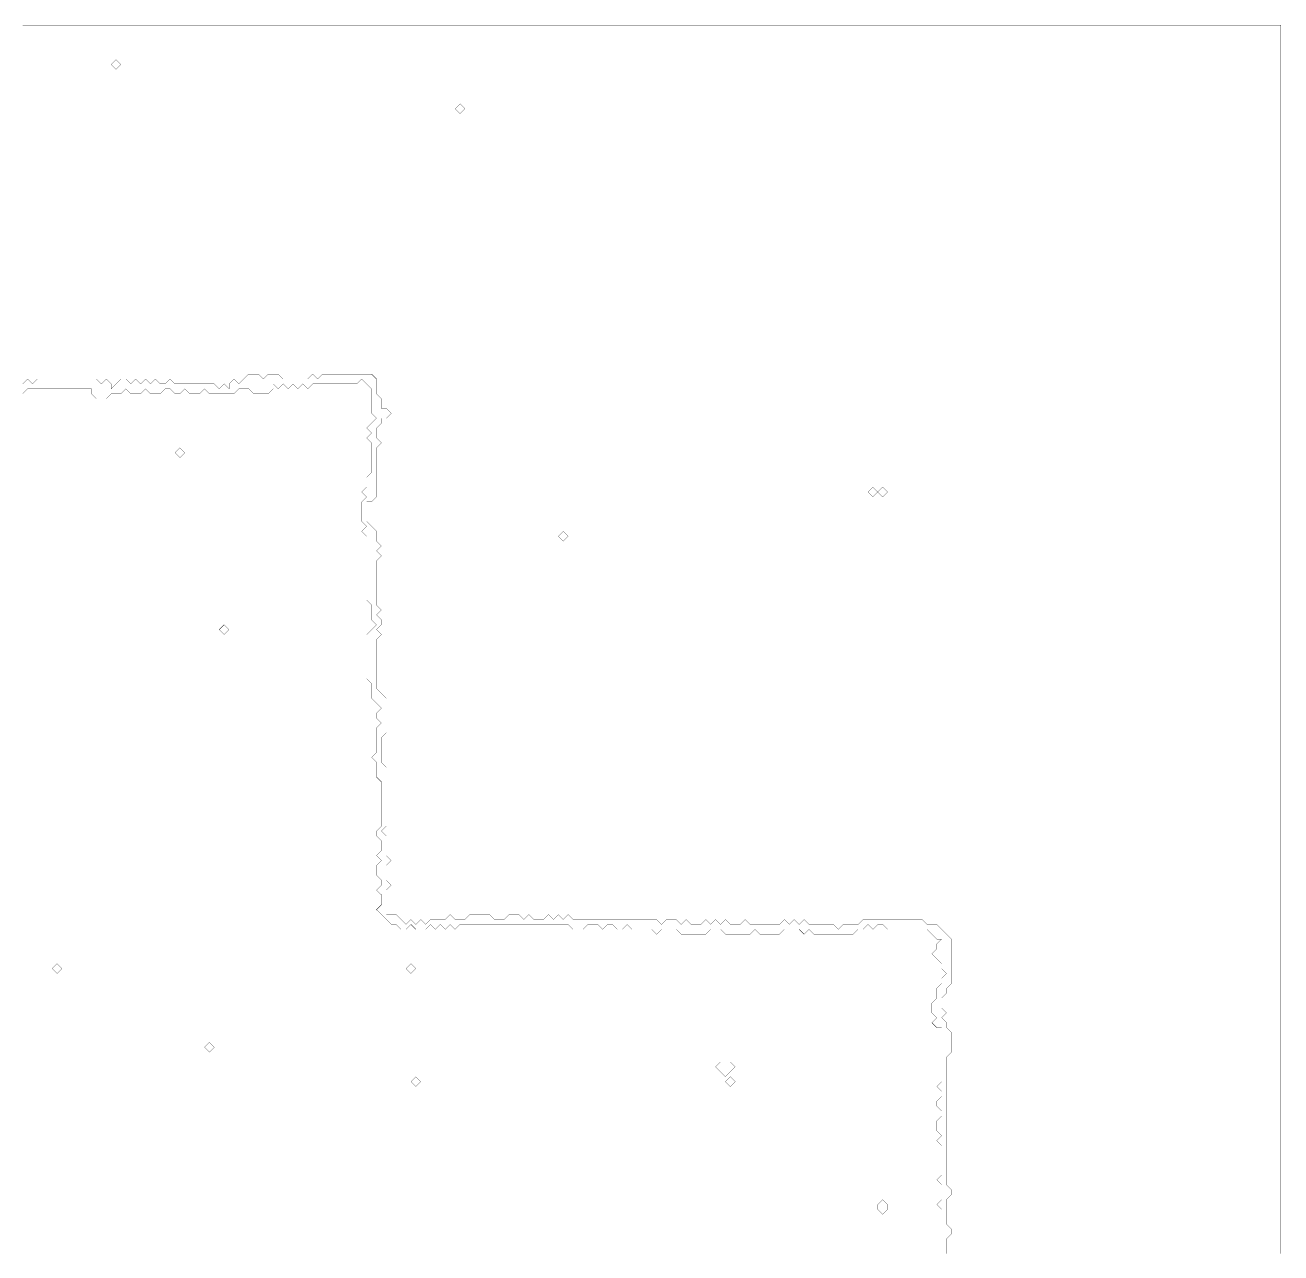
# Model space of a CAD drawing. Header units: metres. Extents: x 0 to 5142, y -5142 to 0.
# Drawn here: x 2571 to 5142, y -2514 to 0 of the extents above; entities that cross this region are included whole.
import ezdxf

# ---------------------------------------------------------------- set-up
doc = ezdxf.new("R2010")
doc.units = ezdxf.units.M
doc.layers.add('conductor', color=1, linetype='Continuous')
doc.layers.add('substrate', color=5, linetype='Continuous')

msp = doc.modelspace()

# ---------------------------------------------------------------- linework, layer by layer
at = {"layer": 'conductor', "const_width": 0.5}
msp.add_lwpolyline([(4447.625, -2515.625), (4447.625, -2505.5625), (4447.625, -2495.5), (4447.625, -2485.4375), (4447.625, -2475.375), (4447.625, -2465.3125), (4447.625, -2455.25), (4447.625, -2445.1875), (4447.625, -2435.125), (4447.625, -2425.0625), (4437.5625, -2415), (4447.625, -2404.9375), (4447.625, -2394.875), (4447.625, -2384.8125), (4447.625, -2374.75), (4437.5625, -2364.6875), (4447.625, -2354.625), (4447.625, -2344.5625), (4447.625, -2334.5), (4447.625, -2324.4375), (4447.625, -2314.375), (4447.625, -2304.3125), (4447.625, -2294.25), (4437.5625, -2284.1875), (4447.625, -2274.125), (4437.5625, -2264.0625), (4437.5625, -2254), (4437.5625, -2243.9375), (4447.625, -2233.875), (4447.625, -2223.8125), (4437.5625, -2213.75), (4437.5625, -2203.6875), (4447.625, -2193.625), (4447.625, -2183.5625), (4437.5625, -2173.5), (4447.625, -2163.4375), (4447.625, -2153.375), (4447.625, -2143.3125), (4447.625, -2133.25), (4447.625, -2123.1875), (4447.625, -2113.125), (4447.625, -2103.0625), (4447.625, -2093), (4447.625, -2082.9375), (4447.625, -2072.875), (4447.625, -2062.8125), (4447.625, -2052.75), (4437.5625, -2052.75), (4427.5, -2042.6875), (4437.5625, -2032.625), (4427.5, -2022.5625), (4427.5, -2012.5), (4427.5, -2002.4375), (4437.5625, -1992.375), (4437.5625, -1982.3125), (4437.5625, -1972.25), (4447.625, -1962.1875), (4447.625, -1952.125), (4457.6875, -1942.0625), (4447.625, -1932), (4447.625, -1921.9375), (4437.5625, -1911.875), (4427.5, -1901.8125), (4437.5625, -1891.75), (4437.5625, -1881.6875), (4447.625, -1871.625), (4437.5625, -1871.625), (4427.5, -1861.5625), (4417.4375, -1851.5), (4407.375, -1851.5), (4397.3125, -1851.5), (4387.25, -1851.5), (4377.1875, -1851.5), (4367.125, -1851.5), (4357.0625, -1851.5), (4347, -1851.5), (4336.9375, -1851.5), (4326.875, -1841.4375), (4316.8125, -1841.4375), (4306.75, -1851.5), (4296.6875, -1841.4375), (4286.625, -1851.5), (4276.5625, -1851.5), (4266.5, -1861.5625), (4256.4375, -1861.5625), (4246.375, -1861.5625), (4236.3125, -1861.5625), (4226.25, -1861.5625), (4216.1875, -1861.5625), (4206.125, -1861.5625), (4196.0625, -1861.5625), (4186, -1861.5625), (4175.9375, -1851.5), (4165.875, -1861.5625), (4155.8125, -1851.5), (4145.75, -1851.5), (4135.6875, -1851.5), (4125.625, -1851.5), (4115.5625, -1861.5625), (4105.5, -1861.5625), (4095.4375, -1861.5625), (4085.375, -1861.5625), (4075.3125, -1861.5625), (4065.25, -1851.5), (4055.1875, -1861.5625), (4045.125, -1861.5625), (4035.0625, -1861.5625), (4025, -1861.5625), (4014.9375, -1861.5625), (4004.875, -1861.5625), (3994.8125, -1851.5), (3984.75, -1851.5), (3974.6875, -1851.5), (3964.625, -1861.5625), (3954.5625, -1861.5625), (3944.5, -1861.5625), (3934.4375, -1861.5625), (3924.375, -1861.5625), (3914.3125, -1861.5625), (3904.25, -1851.5), (3894.1875, -1851.5), (3884.125, -1851.5), (3874.0625, -1851.5), (3864, -1861.5625), (3853.9375, -1851.5), (3843.875, -1851.5), (3833.8125, -1851.5), (3823.75, -1851.5), (3813.6875, -1851.5), (3803.625, -1841.4375), (3793.5625, -1851.5), (3783.5, -1851.5), (3773.4375, -1841.4375), (3763.375, -1841.4375), (3753.3125, -1851.5), (3743.25, -1841.4375), (3733.1875, -1841.4375), (3723.125, -1841.4375), (3713.0625, -1851.5), (3703, -1851.5), (3692.9375, -1851.5), (3682.875, -1841.4375), (3672.8125, -1841.4375), (3662.75, -1841.4375), (3652.6875, -1841.4375), (3642.625, -1841.4375), (3632.5625, -1841.4375), (3622.5, -1841.4375), (3612.4375, -1841.4375), (3602.375, -1841.4375), (3592.3125, -1841.4375), (3582.25, -1841.4375), (3572.1875, -1841.4375), (3562.125, -1841.4375), (3552.0625, -1841.4375), (3542, -1841.4375), (3531.9375, -1841.4375), (3521.875, -1841.4375), (3511.8125, -1841.4375), (3501.75, -1841.4375), (3491.6875, -1841.4375), (3481.625, -1841.4375), (3471.5625, -1841.4375), (3461.5, -1841.4375), (3451.4375, -1851.5), (3441.375, -1841.4375), (3431.3125, -1851.5), (3421.25, -1841.4375), (3411.1875, -1851.5), (3401.125, -1841.4375), (3391.0625, -1851.5), (3381, -1851.5), (3370.9375, -1851.5), (3360.875, -1841.4375), (3350.8125, -1851.5), (3340.75, -1851.5), (3330.6875, -1841.4375), (3320.625, -1841.4375), (3310.5625, -1831.375), (3300.5, -1821.3125), (3290.4375, -1811.25), (3300.5, -1801.1875), (3300.5, -1791.125), (3300.5, -1781.0625), (3290.4375, -1771), (3300.5, -1760.9375), (3300.5, -1750.875), (3290.4375, -1740.8125), (3290.4375, -1730.75), (3290.4375, -1720.6875), (3300.5, -1710.625), (3290.4375, -1700.5625), (3300.5, -1690.5), (3300.5, -1680.4375), (3300.5, -1670.375), (3290.4375, -1660.3125), (3290.4375, -1650.25), (3300.5, -1640.1875), (3300.5, -1630.125), (3300.5, -1620.0625), (3300.5, -1610), (3300.5, -1599.9375), (3300.5, -1589.875), (3300.5, -1579.8125), (3300.5, -1569.75), (3300.5, -1559.6875), (3300.5, -1549.625), (3290.4375, -1539.5625), (3290.4375, -1529.5), (3290.4375, -1519.4375), (3290.4375, -1509.375), (3280.375, -1499.3125), (3290.4375, -1489.25), (3290.4375, -1479.1875), (3290.4375, -1469.125), (3290.4375, -1459.0625), (3290.4375, -1449), (3290.4375, -1438.9375), (3300.5, -1428.875), (3290.4375, -1418.8125), (3290.4375, -1408.75), (3300.5, -1398.6875), (3290.4375, -1388.625), (3280.375, -1378.5625), (3280.375, -1368.5), (3280.375, -1358.4375), (3280.375, -1348.375), (3270.3125, -1338.3125), (3270.3125, -1328.25), (3270.3125, -1318.1875), (3270.3125, -1308.125), (3270.3125, -1298.0625), (3270.3125, -1288), (3270.3125, -1277.9375), (3270.3125, -1267.875), (3270.3125, -1257.8125), (3270.3125, -1247.75), (3280.375, -1237.6875), (3290.4375, -1227.625), (3280.375, -1217.5625), (3280.375, -1207.5), (3280.375, -1197.4375), (3280.375, -1187.375), (3270.3125, -1177.3125), (3270.3125, -1167.25), (3270.3125, -1157.1875), (3270.3125, -1147.125), (3270.3125, -1137.0625), (3270.3125, -1127), (3270.3125, -1116.9375), (3270.3125, -1106.875), (3270.3125, -1096.8125), (3270.3125, -1086.75), (3270.3125, -1076.6875), (3270.3125, -1066.625), (3270.3125, -1056.5625), (3270.3125, -1046.5), (3260.25, -1036.4375), (3270.3125, -1026.375), (3260.25, -1016.3125), (3260.25, -1006.25), (3260.25, -996.1875), (3260.25, -986.125), (3260.25, -976.0625), (3270.3125, -966), (3260.25, -955.9375), (3270.3125, -945.875), (3270.3125, -935.8125), (3270.3125, -925.75), (3280.375, -915.6875), (3280.375, -905.625), (3280.375, -895.5625), (3280.375, -885.5), (3280.375, -875.4375), (3280.375, -865.375), (3280.375, -855.3125), (3270.3125, -845.25), (3280.375, -835.1875), (3270.3125, -825.125), (3280.375, -815.0625), (3290.4375, -805), (3280.375, -794.9375), (3280.375, -784.875), (3280.375, -774.8125), (3280.375, -764.75), (3280.375, -754.6875), (3280.375, -744.625), (3270.3125, -734.5625), (3260.25, -724.5), (3250.1875, -734.5625), (3240.125, -734.5625), (3230.0625, -734.5625), (3220, -734.5625), (3209.9375, -734.5625), (3199.875, -734.5625), (3189.8125, -734.5625), (3179.75, -734.5625), (3169.6875, -734.5625), (3159.625, -734.5625), (3149.5625, -744.625), (3139.5, -734.5625), (3129.4375, -744.625), (3119.375, -734.5625), (3109.3125, -744.625), (3099.25, -734.5625), (3089.1875, -744.625), (3079.125, -734.5625), (3079.125, -744.625), (3069.0625, -754.6875), (3059, -754.6875), (3048.9375, -754.6875), (3038.875, -754.6875), (3028.8125, -744.625), (3018.75, -744.625), (3008.6875, -744.625), (2998.625, -754.6875), (2988.5625, -754.6875), (2978.5, -754.6875), (2968.4375, -754.6875), (2958.375, -754.6875), (2948.3125, -754.6875), (2938.25, -744.625), (2928.1875, -754.6875), (2918.125, -754.6875), (2908.0625, -754.6875), (2898, -744.625), (2887.9375, -754.6875), (2877.875, -754.6875), (2867.8125, -744.625), (2857.75, -744.625), (2847.6875, -754.6875), (2837.625, -754.6875), (2827.5625, -754.6875), (2817.5, -744.625), (2807.4375, -754.6875), (2797.375, -754.6875), (2787.3125, -754.6875), (2777.25, -744.625), (2767.1875, -754.6875), (2757.125, -754.6875), (2747.0625, -754.6875), (2737, -764.75), (2726.9375, -764.75), (2716.875, -764.75), (2706.8125, -754.6875), (2706.8125, -744.625), (2696.75, -744.625), (2686.6875, -744.625), (2676.625, -744.625), (2666.5625, -744.625), (2656.5, -744.625), (2646.4375, -744.625), (2636.375, -744.625), (2626.3125, -744.625), (2616.25, -744.625), (2606.1875, -744.625), (2596.125, -744.625), (2586.0625, -744.625), (2576, -744.625), (2565.9375, -754.6875)], dxfattribs=at)
for points in [[(2877.875, -875.4375), (2887.9375, -865.375), (2898, -875.4375), (2887.9375, -885.5)], [(2968.4375, -1237.6875), (2978.5, -1227.625), (2988.5625, -1237.6875), (2978.5, -1247.75)], [(2626.3125, -1932), (2636.375, -1921.9375), (2646.4375, -1932), (2636.375, -1942.0625)], [(3350.8125, -1932), (3360.875, -1921.9375), (3370.9375, -1932), (3360.875, -1942.0625)], [(2938.25, -2093), (2948.3125, -2082.9375), (2958.375, -2093), (2948.3125, -2103.0625)], [(3984.75, -2133.25), (3994.8125, -2123.1875), (4004.875, -2123.1875), (4014.9375, -2123.1875), (4025, -2133.25), (4014.9375, -2143.3125), (4004.875, -2153.375), (3994.8125, -2143.3125)], [(3360.875, -2163.4375), (3370.9375, -2153.375), (3381, -2163.4375), (3370.9375, -2173.5)], [(4004.875, -2163.4375), (4014.9375, -2153.375), (4025, -2163.4375), (4014.9375, -2173.5)], [(4316.8125, -2415), (4326.875, -2404.9375), (4336.9375, -2415), (4336.9375, -2425.0625), (4326.875, -2435.125), (4316.8125, -2425.0625)]]:
    msp.add_lwpolyline(points, close=True, dxfattribs=at)
at = {"layer": 'substrate', "const_width": 0.5}
for points in [[(5141.9375, -2515.625), (5141.9375, -2505.5625), (5141.9375, -2495.5), (5141.9375, -2485.4375), (5141.9375, -2475.375), (5141.9375, -2465.3125), (5141.9375, -2455.25), (5141.9375, -2445.1875), (5141.9375, -2435.125), (5141.9375, -2425.0625), (5141.9375, -2415), (5141.9375, -2404.9375), (5141.9375, -2394.875), (5141.9375, -2384.8125), (5141.9375, -2374.75), (5141.9375, -2364.6875), (5141.9375, -2354.625), (5141.9375, -2344.5625), (5141.9375, -2334.5), (5141.9375, -2324.4375), (5141.9375, -2314.375), (5141.9375, -2304.3125), (5141.9375, -2294.25), (5141.9375, -2284.1875), (5141.9375, -2274.125), (5141.9375, -2264.0625), (5141.9375, -2254), (5141.9375, -2243.9375), (5141.9375, -2233.875), (5141.9375, -2223.8125), (5141.9375, -2213.75), (5141.9375, -2203.6875), (5141.9375, -2193.625), (5141.9375, -2183.5625), (5141.9375, -2173.5), (5141.9375, -2163.4375), (5141.9375, -2153.375), (5141.9375, -2143.3125), (5141.9375, -2133.25), (5141.9375, -2123.1875), (5141.9375, -2113.125), (5141.9375, -2103.0625), (5141.9375, -2093), (5141.9375, -2082.9375), (5141.9375, -2072.875), (5141.9375, -2062.8125), (5141.9375, -2052.75), (5141.9375, -2042.6875), (5141.9375, -2032.625), (5141.9375, -2022.5625), (5141.9375, -2012.5), (5141.9375, -2002.4375), (5141.9375, -1992.375), (5141.9375, -1982.3125), (5141.9375, -1972.25), (5141.9375, -1962.1875), (5141.9375, -1952.125), (5141.9375, -1942.0625), (5141.9375, -1932), (5141.9375, -1921.9375), (5141.9375, -1911.875), (5141.9375, -1901.8125), (5141.9375, -1891.75), (5141.9375, -1881.6875), (5141.9375, -1871.625), (5141.9375, -1861.5625), (5141.9375, -1851.5), (5141.9375, -1841.4375), (5141.9375, -1831.375), (5141.9375, -1821.3125), (5141.9375, -1811.25), (5141.9375, -1801.1875), (5141.9375, -1791.125), (5141.9375, -1781.0625), (5141.9375, -1771), (5141.9375, -1760.9375), (5141.9375, -1750.875), (5141.9375, -1740.8125), (5141.9375, -1730.75), (5141.9375, -1720.6875), (5141.9375, -1710.625), (5141.9375, -1700.5625), (5141.9375, -1690.5), (5141.9375, -1680.4375), (5141.9375, -1670.375), (5141.9375, -1660.3125), (5141.9375, -1650.25), (5141.9375, -1640.1875), (5141.9375, -1630.125), (5141.9375, -1620.0625), (5141.9375, -1610), (5141.9375, -1599.9375), (5141.9375, -1589.875), (5141.9375, -1579.8125), (5141.9375, -1569.75), (5141.9375, -1559.6875), (5141.9375, -1549.625), (5141.9375, -1539.5625), (5141.9375, -1529.5), (5141.9375, -1519.4375), (5141.9375, -1509.375), (5141.9375, -1499.3125), (5141.9375, -1489.25), (5141.9375, -1479.1875), (5141.9375, -1469.125), (5141.9375, -1459.0625), (5141.9375, -1449), (5141.9375, -1438.9375), (5141.9375, -1428.875), (5141.9375, -1418.8125), (5141.9375, -1408.75), (5141.9375, -1398.6875), (5141.9375, -1388.625), (5141.9375, -1378.5625), (5141.9375, -1368.5), (5141.9375, -1358.4375), (5141.9375, -1348.375), (5141.9375, -1338.3125), (5141.9375, -1328.25), (5141.9375, -1318.1875), (5141.9375, -1308.125), (5141.9375, -1298.0625), (5141.9375, -1288), (5141.9375, -1277.9375), (5141.9375, -1267.875), (5141.9375, -1257.8125), (5141.9375, -1247.75), (5141.9375, -1237.6875), (5141.9375, -1227.625), (5141.9375, -1217.5625), (5141.9375, -1207.5), (5141.9375, -1197.4375), (5141.9375, -1187.375), (5141.9375, -1177.3125), (5141.9375, -1167.25), (5141.9375, -1157.1875), (5141.9375, -1147.125), (5141.9375, -1137.0625), (5141.9375, -1127), (5141.9375, -1116.9375), (5141.9375, -1106.875), (5141.9375, -1096.8125), (5141.9375, -1086.75), (5141.9375, -1076.6875), (5141.9375, -1066.625), (5141.9375, -1056.5625), (5141.9375, -1046.5), (5141.9375, -1036.4375), (5141.9375, -1026.375), (5141.9375, -1016.3125), (5141.9375, -1006.25), (5141.9375, -996.1875), (5141.9375, -986.125), (5141.9375, -976.0625), (5141.9375, -966), (5141.9375, -955.9375), (5141.9375, -945.875), (5141.9375, -935.8125), (5141.9375, -925.75), (5141.9375, -915.6875), (5141.9375, -905.625), (5141.9375, -895.5625), (5141.9375, -885.5), (5141.9375, -875.4375), (5141.9375, -865.375), (5141.9375, -855.3125), (5141.9375, -845.25), (5141.9375, -835.1875), (5141.9375, -825.125), (5141.9375, -815.0625), (5141.9375, -805), (5141.9375, -794.9375), (5141.9375, -784.875), (5141.9375, -774.8125), (5141.9375, -764.75), (5141.9375, -754.6875), (5141.9375, -744.625), (5141.9375, -734.5625), (5141.9375, -724.5), (5141.9375, -714.4375), (5141.9375, -704.375), (5141.9375, -694.3125), (5141.9375, -684.25), (5141.9375, -674.1875), (5141.9375, -664.125), (5141.9375, -654.0625), (5141.9375, -644), (5141.9375, -633.9375), (5141.9375, -623.875), (5141.9375, -613.8125), (5141.9375, -603.75), (5141.9375, -593.6875), (5141.9375, -583.625), (5141.9375, -573.5625), (5141.9375, -563.5), (5141.9375, -553.4375), (5141.9375, -543.375), (5141.9375, -533.3125), (5141.9375, -523.25), (5141.9375, -513.1875), (5141.9375, -503.125), (5141.9375, -493.0625), (5141.9375, -483), (5141.9375, -472.9375), (5141.9375, -462.875), (5141.9375, -452.8125), (5141.9375, -442.75), (5141.9375, -432.6875), (5141.9375, -422.625), (5141.9375, -412.5625), (5141.9375, -402.5), (5141.9375, -392.4375), (5141.9375, -382.375), (5141.9375, -372.3125), (5141.9375, -362.25), (5141.9375, -352.1875), (5141.9375, -342.125), (5141.9375, -332.0625), (5141.9375, -322), (5141.9375, -311.9375), (5141.9375, -301.875), (5141.9375, -291.8125), (5141.9375, -281.75), (5141.9375, -271.6875), (5141.9375, -261.625), (5141.9375, -251.5625), (5141.9375, -241.5), (5141.9375, -231.4375), (5141.9375, -221.375), (5141.9375, -211.3125), (5141.9375, -201.25), (5141.9375, -191.1875), (5141.9375, -181.125), (5141.9375, -171.0625), (5141.9375, -161), (5141.9375, -150.9375), (5141.9375, -140.875), (5141.9375, -130.8125), (5141.9375, -120.75), (5141.9375, -110.6875), (5141.9375, -100.625), (5141.9375, -90.5625), (5141.9375, -80.5), (5141.9375, -70.4375), (5141.9375, -60.375), (5141.9375, -50.3125), (5141.9375, -40.25), (5141.9375, -30.1875), (5141.9375, -20.125), (5141.9375, -10.0625), (5141.9375, 0), (5131.875, 0), (5121.8125, 0), (5111.75, 0), (5101.6875, 0), (5091.625, 0), (5081.5625, 0), (5071.5, 0), (5061.4375, 0), (5051.375, 0), (5041.3125, 0), (5031.25, 0), (5021.1875, 0), (5011.125, 0), (5001.0625, 0), (4991, 0), (4980.9375, 0), (4970.875, 0), (4960.8125, 0), (4950.75, 0), (4940.6875, 0), (4930.625, 0), (4920.5625, 0), (4910.5, 0), (4900.4375, 0), (4890.375, 0), (4880.3125, 0), (4870.25, 0), (4860.1875, 0), (4850.125, 0), (4840.0625, 0), (4830, 0), (4819.9375, 0), (4809.875, 0), (4799.8125, 0), (4789.75, 0), (4779.6875, 0), (4769.625, 0), (4759.5625, 0), (4749.5, 0), (4739.4375, 0), (4729.375, 0), (4719.3125, 0), (4709.25, 0), (4699.1875, 0), (4689.125, 0), (4679.0625, 0), (4669, 0), (4658.9375, 0), (4648.875, 0), (4638.8125, 0), (4628.75, 0), (4618.6875, 0), (4608.625, 0), (4598.5625, 0), (4588.5, 0), (4578.4375, 0), (4568.375, 0), (4558.3125, 0), (4548.25, 0), (4538.1875, 0), (4528.125, 0), (4518.0625, 0), (4508, 0), (4497.9375, 0), (4487.875, 0), (4477.8125, 0), (4467.75, 0), (4457.6875, 0), (4447.625, 0), (4437.5625, 0), (4427.5, 0), (4417.4375, 0), (4407.375, 0), (4397.3125, 0), (4387.25, 0), (4377.1875, 0), (4367.125, 0), (4357.0625, 0), (4347, 0), (4336.9375, 0), (4326.875, 0), (4316.8125, 0), (4306.75, 0), (4296.6875, 0), (4286.625, 0), (4276.5625, 0), (4266.5, 0), (4256.4375, 0), (4246.375, 0), (4236.3125, 0), (4226.25, 0), (4216.1875, 0), (4206.125, 0), (4196.0625, 0), (4186, 0), (4175.9375, 0), (4165.875, 0), (4155.8125, 0), (4145.75, 0), (4135.6875, 0), (4125.625, 0), (4115.5625, 0), (4105.5, 0), (4095.4375, 0), (4085.375, 0), (4075.3125, 0), (4065.25, 0), (4055.1875, 0), (4045.125, 0), (4035.0625, 0), (4025, 0), (4014.9375, 0), (4004.875, 0), (3994.8125, 0), (3984.75, 0), (3974.6875, 0), (3964.625, 0), (3954.5625, 0), (3944.5, 0), (3934.4375, 0), (3924.375, 0), (3914.3125, 0), (3904.25, 0), (3894.1875, 0), (3884.125, 0), (3874.0625, 0), (3864, 0), (3853.9375, 0), (3843.875, 0), (3833.8125, 0), (3823.75, 0), (3813.6875, 0), (3803.625, 0), (3793.5625, 0), (3783.5, 0), (3773.4375, 0), (3763.375, 0), (3753.3125, 0), (3743.25, 0), (3733.1875, 0), (3723.125, 0), (3713.0625, 0), (3703, 0), (3692.9375, 0), (3682.875, 0), (3672.8125, 0), (3662.75, 0), (3652.6875, 0), (3642.625, 0), (3632.5625, 0), (3622.5, 0), (3612.4375, 0), (3602.375, 0), (3592.3125, 0), (3582.25, 0), (3572.1875, 0), (3562.125, 0), (3552.0625, 0), (3542, 0), (3531.9375, 0), (3521.875, 0), (3511.8125, 0), (3501.75, 0), (3491.6875, 0), (3481.625, 0), (3471.5625, 0), (3461.5, 0), (3451.4375, 0), (3441.375, 0), (3431.3125, 0), (3421.25, 0), (3411.1875, 0), (3401.125, 0), (3391.0625, 0), (3381, 0), (3370.9375, 0), (3360.875, 0), (3350.8125, 0), (3340.75, 0), (3330.6875, 0), (3320.625, 0), (3310.5625, 0), (3300.5, 0), (3290.4375, 0), (3280.375, 0), (3270.3125, 0), (3260.25, 0), (3250.1875, 0), (3240.125, 0), (3230.0625, 0), (3220, 0), (3209.9375, 0), (3199.875, 0), (3189.8125, 0), (3179.75, 0), (3169.6875, 0), (3159.625, 0), (3149.5625, 0), (3139.5, 0), (3129.4375, 0), (3119.375, 0), (3109.3125, 0), (3099.25, 0), (3089.1875, 0), (3079.125, 0), (3069.0625, 0), (3059, 0), (3048.9375, 0), (3038.875, 0), (3028.8125, 0), (3018.75, 0), (3008.6875, 0), (2998.625, 0), (2988.5625, 0), (2978.5, 0), (2968.4375, 0), (2958.375, 0), (2948.3125, 0), (2938.25, 0), (2928.1875, 0), (2918.125, 0), (2908.0625, 0), (2898, 0), (2887.9375, 0), (2877.875, 0), (2867.8125, 0), (2857.75, 0), (2847.6875, 0), (2837.625, 0), (2827.5625, 0), (2817.5, 0), (2807.4375, 0), (2797.375, 0), (2787.3125, 0), (2777.25, 0), (2767.1875, 0), (2757.125, 0), (2747.0625, 0), (2737, 0), (2726.9375, 0), (2716.875, 0), (2706.8125, 0), (2696.75, 0), (2686.6875, 0), (2676.625, 0), (2666.5625, 0), (2656.5, 0), (2646.4375, 0), (2636.375, 0), (2626.3125, 0), (2616.25, 0), (2606.1875, 0), (2596.125, 0), (2586.0625, 0), (2576, 0), (2565.9375, 0)], [(2565.9375, -734.5625), (2576, -724.5), (2586.0625, -734.5625), (2596.125, -724.5), (2606.1875, -724.5), (2616.25, -724.5), (2626.3125, -724.5), (2636.375, -724.5), (2646.4375, -724.5), (2656.5, -724.5), (2666.5625, -724.5), (2676.625, -724.5), (2686.6875, -724.5), (2696.75, -724.5), (2706.8125, -724.5), (2716.875, -724.5), (2726.9375, -734.5625), (2737, -724.5), (2747.0625, -734.5625), (2747.0625, -744.625), (2757.125, -734.5625), (2767.1875, -724.5), (2777.25, -724.5), (2787.3125, -734.5625), (2797.375, -724.5), (2807.4375, -734.5625), (2817.5, -724.5), (2827.5625, -734.5625), (2837.625, -724.5), (2847.6875, -734.5625), (2857.75, -734.5625), (2867.8125, -724.5), (2877.875, -734.5625), (2887.9375, -734.5625), (2898, -734.5625), (2908.0625, -734.5625), (2918.125, -734.5625), (2928.1875, -734.5625), (2938.25, -734.5625), (2948.3125, -734.5625), (2958.375, -734.5625), (2968.4375, -744.625), (2978.5, -734.5625), (2988.5625, -744.625), (2988.5625, -734.5625), (2998.625, -724.5), (3008.6875, -734.5625), (3018.75, -724.5), (3028.8125, -714.4375), (3038.875, -714.4375), (3048.9375, -714.4375), (3059, -724.5), (3069.0625, -714.4375), (3079.125, -714.4375), (3089.1875, -714.4375), (3099.25, -724.5), (3109.3125, -724.5), (3119.375, -724.5), (3129.4375, -724.5), (3139.5, -724.5), (3149.5625, -724.5), (3159.625, -714.4375), (3169.6875, -724.5), (3179.75, -714.4375), (3189.8125, -714.4375), (3199.875, -714.4375), (3209.9375, -714.4375), (3220, -714.4375), (3230.0625, -714.4375), (3240.125, -714.4375), (3250.1875, -714.4375), (3260.25, -714.4375), (3270.3125, -714.4375), (3280.375, -714.4375), (3290.4375, -724.5), (3290.4375, -734.5625), (3290.4375, -744.625), (3290.4375, -754.6875), (3300.5, -764.75), (3300.5, -774.8125), (3300.5, -784.875), (3310.5625, -784.875), (3320.625, -794.9375), (3310.5625, -805), (3300.5, -805), (3300.5, -815.0625), (3290.4375, -825.125), (3290.4375, -835.1875), (3290.4375, -845.25), (3300.5, -855.3125), (3290.4375, -865.375), (3290.4375, -875.4375), (3290.4375, -885.5), (3290.4375, -895.5625), (3290.4375, -905.625), (3290.4375, -915.6875), (3290.4375, -925.75), (3290.4375, -935.8125), (3290.4375, -945.875), (3290.4375, -955.9375), (3290.4375, -966), (3280.375, -976.0625), (3270.3125, -976.0625), (3270.3125, -986.125), (3270.3125, -996.1875), (3270.3125, -1006.25), (3270.3125, -1016.3125), (3280.375, -1026.375), (3290.4375, -1036.4375), (3290.4375, -1046.5), (3290.4375, -1056.5625), (3300.5, -1066.625), (3290.4375, -1076.6875), (3300.5, -1086.75), (3290.4375, -1096.8125), (3290.4375, -1106.875), (3290.4375, -1116.9375), (3290.4375, -1127), (3290.4375, -1137.0625), (3290.4375, -1147.125), (3290.4375, -1157.1875), (3290.4375, -1167.25), (3290.4375, -1177.3125), (3290.4375, -1187.375), (3300.5, -1197.4375), (3290.4375, -1207.5), (3300.5, -1217.5625), (3300.5, -1227.625), (3290.4375, -1237.6875), (3300.5, -1247.75), (3290.4375, -1257.8125), (3290.4375, -1267.875), (3290.4375, -1277.9375), (3290.4375, -1288), (3290.4375, -1298.0625), (3290.4375, -1308.125), (3290.4375, -1318.1875), (3290.4375, -1328.25), (3290.4375, -1338.3125), (3290.4375, -1348.375), (3290.4375, -1358.4375), (3300.5, -1368.5), (3310.5625, -1378.5625), (3310.5625, -1388.625), (3310.5625, -1398.6875), (3310.5625, -1408.75), (3310.5625, -1418.8125), (3310.5625, -1428.875), (3310.5625, -1438.9375), (3310.5625, -1449), (3300.5, -1459.0625), (3300.5, -1469.125), (3300.5, -1479.1875), (3300.5, -1489.25), (3300.5, -1499.3125), (3300.5, -1509.375), (3310.5625, -1519.4375), (3310.5625, -1529.5), (3310.5625, -1539.5625), (3310.5625, -1549.625), (3310.5625, -1559.6875), (3310.5625, -1569.75), (3310.5625, -1579.8125), (3310.5625, -1589.875), (3310.5625, -1599.9375), (3310.5625, -1610), (3310.5625, -1620.0625), (3310.5625, -1630.125), (3310.5625, -1640.1875), (3300.5, -1650.25), (3310.5625, -1660.3125), (3310.5625, -1670.375), (3310.5625, -1680.4375), (3310.5625, -1690.5), (3310.5625, -1700.5625), (3320.625, -1710.625), (3310.5625, -1720.6875), (3310.5625, -1730.75), (3310.5625, -1740.8125), (3310.5625, -1750.875), (3320.625, -1760.9375), (3310.5625, -1771), (3310.5625, -1781.0625), (3310.5625, -1791.125), (3310.5625, -1801.1875), (3310.5625, -1811.25), (3310.5625, -1821.3125), (3320.625, -1821.3125), (3330.6875, -1821.3125), (3340.75, -1831.375), (3350.8125, -1841.4375), (3360.875, -1831.375), (3370.9375, -1841.4375), (3381, -1831.375), (3391.0625, -1841.4375), (3401.125, -1831.375), (3411.1875, -1831.375), (3421.25, -1831.375), (3431.3125, -1831.375), (3441.375, -1821.3125), (3451.4375, -1831.375), (3461.5, -1831.375), (3471.5625, -1831.375), (3481.625, -1821.3125), (3491.6875, -1821.3125), (3501.75, -1821.3125), (3511.8125, -1821.3125), (3521.875, -1821.3125), (3531.9375, -1831.375), (3542, -1831.375), (3552.0625, -1831.375), (3562.125, -1821.3125), (3572.1875, -1821.3125), (3582.25, -1821.3125), (3592.3125, -1831.375), (3602.375, -1821.3125), (3612.4375, -1831.375), (3622.5, -1831.375), (3632.5625, -1831.375), (3642.625, -1821.3125), (3652.6875, -1831.375), (3662.75, -1821.3125), (3672.8125, -1831.375), (3682.875, -1821.3125), (3692.9375, -1831.375), (3703, -1831.375), (3713.0625, -1831.375), (3723.125, -1831.375), (3733.1875, -1831.375), (3743.25, -1831.375), (3753.3125, -1831.375), (3763.375, -1831.375), (3773.4375, -1831.375), (3783.5, -1831.375), (3793.5625, -1831.375), (3803.625, -1831.375), (3813.6875, -1831.375), (3823.75, -1831.375), (3833.8125, -1831.375), (3843.875, -1831.375), (3853.9375, -1831.375), (3864, -1831.375), (3874.0625, -1841.4375), (3884.125, -1831.375), (3894.1875, -1831.375), (3904.25, -1831.375), (3914.3125, -1841.4375), (3924.375, -1831.375), (3934.4375, -1841.4375), (3944.5, -1841.4375), (3954.5625, -1841.4375), (3964.625, -1831.375), (3974.6875, -1841.4375), (3984.75, -1831.375), (3994.8125, -1841.4375), (4004.875, -1831.375), (4014.9375, -1841.4375), (4025, -1841.4375), (4035.0625, -1841.4375), (4045.125, -1831.375), (4055.1875, -1841.4375), (4065.25, -1841.4375), (4075.3125, -1841.4375), (4085.375, -1841.4375), (4095.4375, -1841.4375), (4105.5, -1841.4375), (4115.5625, -1841.4375), (4125.625, -1831.375), (4135.6875, -1841.4375), (4145.75, -1831.375), (4155.8125, -1841.4375), (4165.875, -1831.375), (4175.9375, -1841.4375), (4186, -1841.4375), (4196.0625, -1841.4375), (4206.125, -1841.4375), (4216.1875, -1841.4375), (4226.25, -1841.4375), (4236.3125, -1851.5), (4246.375, -1841.4375), (4256.4375, -1841.4375), (4266.5, -1841.4375), (4276.5625, -1841.4375), (4286.625, -1831.375), (4296.6875, -1831.375), (4306.75, -1831.375), (4316.8125, -1831.375), (4326.875, -1831.375), (4336.9375, -1831.375), (4347, -1831.375), (4357.0625, -1831.375), (4367.125, -1831.375), (4377.1875, -1831.375), (4387.25, -1831.375), (4397.3125, -1831.375), (4407.375, -1831.375), (4417.4375, -1841.4375), (4427.5, -1841.4375), (4437.5625, -1841.4375), (4447.625, -1851.5), (4457.6875, -1861.5625), (4467.75, -1871.625), (4467.75, -1881.6875), (4467.75, -1891.75), (4467.75, -1901.8125), (4467.75, -1911.875), (4467.75, -1921.9375), (4467.75, -1932), (4467.75, -1942.0625), (4467.75, -1952.125), (4467.75, -1962.1875), (4457.6875, -1972.25), (4457.6875, -1982.3125), (4447.625, -1992.375), (4447.625, -2002.4375), (4447.625, -2012.5), (4457.6875, -2022.5625), (4447.625, -2032.625), (4457.6875, -2042.6875), (4457.6875, -2052.75), (4467.75, -2062.8125), (4467.75, -2072.875), (4467.75, -2082.9375), (4467.75, -2093), (4467.75, -2103.0625), (4457.6875, -2113.125), (4457.6875, -2123.1875), (4457.6875, -2133.25), (4457.6875, -2143.3125), (4457.6875, -2153.375), (4457.6875, -2163.4375), (4457.6875, -2173.5), (4457.6875, -2183.5625), (4457.6875, -2193.625), (4457.6875, -2203.6875), (4457.6875, -2213.75), (4457.6875, -2223.8125), (4457.6875, -2233.875), (4457.6875, -2243.9375), (4457.6875, -2254), (4457.6875, -2264.0625), (4457.6875, -2274.125), (4457.6875, -2284.1875), (4457.6875, -2294.25), (4457.6875, -2304.3125), (4457.6875, -2314.375), (4457.6875, -2324.4375), (4457.6875, -2334.5), (4457.6875, -2344.5625), (4457.6875, -2354.625), (4457.6875, -2364.6875), (4457.6875, -2374.75), (4467.75, -2384.8125), (4467.75, -2394.875), (4457.6875, -2404.9375), (4457.6875, -2415), (4457.6875, -2425.0625), (4457.6875, -2435.125), (4457.6875, -2445.1875), (4457.6875, -2455.25), (4467.75, -2465.3125), (4467.75, -2475.375), (4457.6875, -2485.4375), (4457.6875, -2495.5), (4457.6875, -2505.5625), (4457.6875, -2515.625)]]:
    msp.add_lwpolyline(points, dxfattribs=at)
for points in [[(2747.0625, -80.5), (2757.125, -70.4375), (2767.1875, -80.5), (2757.125, -90.5625)], [(3451.4375, -171.0625), (3461.5, -161), (3471.5625, -171.0625), (3461.5, -181.125)], [(2887.9375, -875.4375)], [(4296.6875, -955.9375), (4306.75, -945.875), (4316.8125, -955.9375), (4306.75, -966)], [(4316.8125, -955.9375), (4326.875, -945.875), (4336.9375, -955.9375), (4326.875, -966)], [(3662.75, -1046.5), (3672.8125, -1036.4375), (3682.875, -1046.5), (3672.8125, -1056.5625)], [(2948.3125, -2093)], [(3994.8125, -2133.25)], [(4014.9375, -2133.25)], [(4014.9375, -2163.4375)]]:
    msp.add_lwpolyline(points, close=True, dxfattribs=at)

doc.saveas('drawing.dxf')
